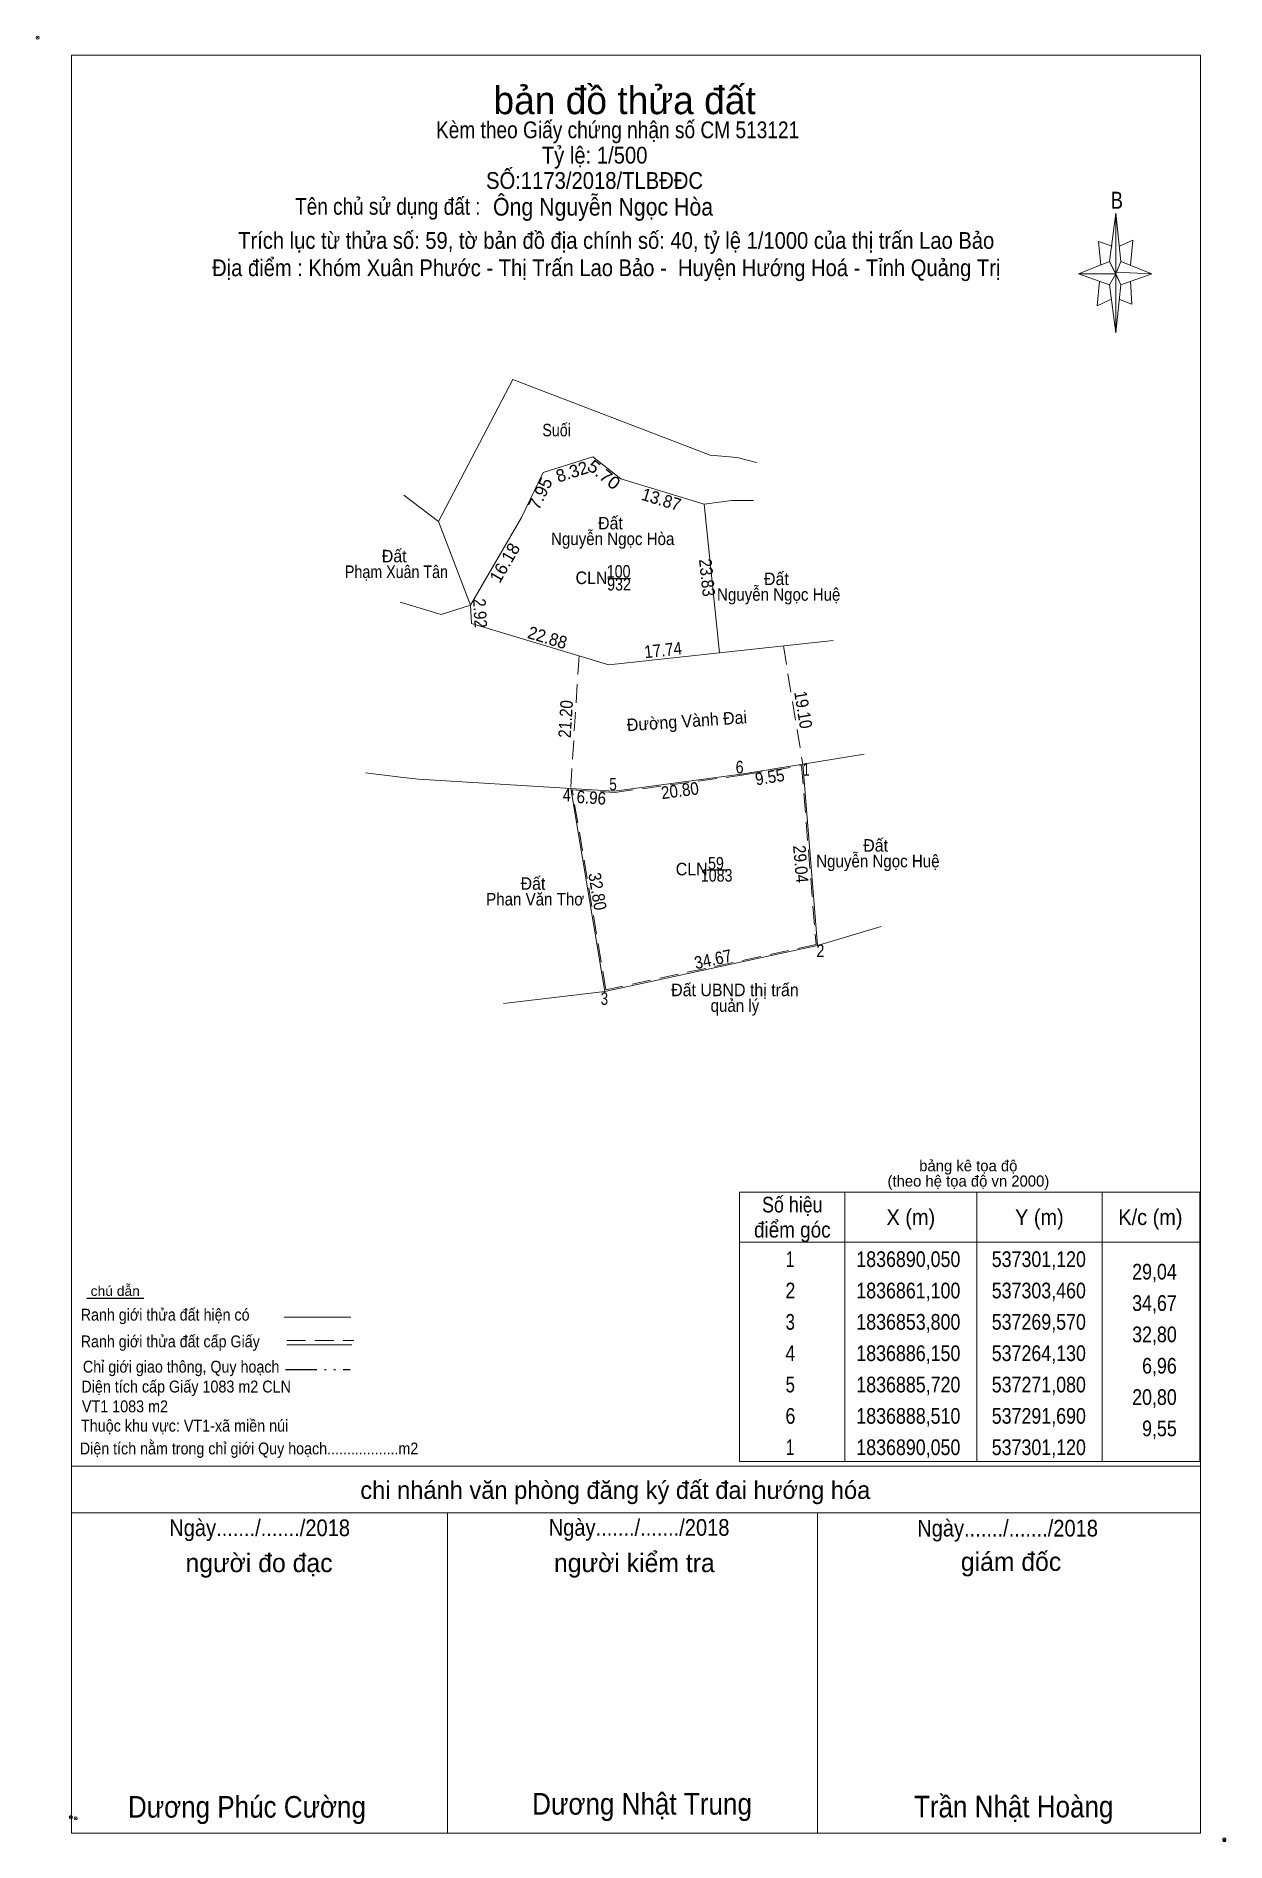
# Model space of a CAD drawing. Header units: metres. Extents: x 537179 to 537369, y 1836718 to 1837006.
import ezdxf
from ezdxf.enums import TextEntityAlignment as Align

# ---------------------------------------------------------------- set-up
doc = ezdxf.new("R2010")
doc.units = ezdxf.units.M
doc.header["$PDMODE"] = 32
doc.header["$PDSIZE"] = 0.5
doc.linetypes.add('DASH_DOUBLE_DOT', pattern=[9.2, 5, -1.2, 0.3, -1.2, 0.3, -1.2])
doc.linetypes.add('MEDIUM_DASHED', pattern=[4.5, 3, -1.5])
doc.layers.add('7', color=7, linetype='Continuous', lineweight=13)

msp = doc.modelspace()

# ---------------------------------------------------------------- linework, layer by layer
at = {"layer": '7'}
for p, q in [((537350.06, 1836970.24), (537351.04, 1836977.92)), ((537351.82, 1836970.24), (537356.78, 1836968.26)), ((537350.06, 1836966.5), (537345.1, 1836968.26)), ((537351.82, 1836966.5), (537351.04, 1836958.84)), ((537353.38, 1836967.08), (537353.62, 1836963.4)), ((537353.62, 1836963.4), (537351.62, 1836964.16)), ((537243.04, 1836928.77), (537254.88, 1836951.37)), ((537286.37, 1836939.35), (537254.88, 1836951.37)), ((537286.37, 1836939.35), (537290.66, 1836938.97)), ((537290.66, 1836938.97), (537293.75, 1836938.16)), ((537237.53, 1836932.94), (537243.04, 1836928.77)), ((537248.14, 1836915.39), (537243.04, 1836928.77)), ((537236.93, 1836915.9), (537243.46, 1836913.93)), ((537243.46, 1836913.93), (537248.14, 1836915.39)), ((537248.31, 1836912.47), (537248.14, 1836915.39)), ((537287.86, 1836907.79), (537305.97, 1836909.76)), ((537310.9, 1836891.65), (537301.12, 1836890.05)), ((537301.14, 1836890.05), (537301.12, 1836890.05)), ((537301.12, 1836890.05), (537303.46, 1836861.1)), ((537264.13, 1836886.15), (537269.57, 1836853.8)), ((537307.86, 1836821.78), (537307.86, 1836778.78)), ((537328.86, 1836821.78), (537328.86, 1836778.78)), ((537348.86, 1836821.78), (537348.86, 1836778.78)), ((537291.06, 1836813.78), (537364.46, 1836813.78)), ((537218.45, 1836801.82), (537229.05, 1836801.82)), ((537218.85, 1836797.44), (537229.21, 1836797.44)), ((537184.54, 1836778.08), (537364.54, 1836778.08)), ((537184.54, 1836770.6), (537364.54, 1836770.6)), ((537185.4, 1836770.6), (537362.16, 1836770.6)), ((537185.4, 1836770.6), (537362.16, 1836770.6)), ((537244.46, 1836719.52), (537244.46, 1836770.6)), ((537303.5, 1836719.52), (537303.5, 1836770.6))]:
    msp.add_line(p, q, dxfattribs=at)
at = {"layer": '7', "lineweight": 25}
for p, q in [((537270.04, 1836919.65), (537273.68, 1836919.65)), ((537285.88, 1836873.17), (537289.08, 1836873.17)), ((537196.05, 1836804.78), (537186.97, 1836804.78))]:
    msp.add_line(p, q, dxfattribs=at)
at = {"layer": '7', "linetype": 'MEDIUM_DASHED'}
for p, q in [((537298.03, 1836908.9), (537301.12, 1836890.05)), ((537265.45, 1836907.31), (537264.13, 1836886.15)), ((537218.85, 1836798.08), (537229.53, 1836798.08))]:
    msp.add_line(p, q, dxfattribs=at)
at = {"layer": '7', "linetype": 'DASH_DOUBLE_DOT', "lineweight": 25}
msp.add_line((537218.65, 1836793.46), (537228.95, 1836793.46), dxfattribs=at)
at = {"layer": '7'}
for points in [[(537184.54, 1837003.12), (537364.54, 1837003.12), (537364.54, 1836719.52), (537184.54, 1836719.52)], [(537351.04, 1836977.92), (537351.82, 1836970.24), (537351.04, 1836968.26)], [(537351.04, 1836968.26), (537345.1, 1836968.26), (537350.06, 1836970.24), (537351.82, 1836966.5), (537356.78, 1836968.26), (537351.04, 1836968.5)], [(537351.04, 1836968.26), (537351.04, 1836958.84), (537350.06, 1836966.5)], [(537291.06, 1836821.78), (537364.46, 1836821.78), (537364.46, 1836778.78), (537291.06, 1836778.78)]]:
    msp.add_lwpolyline(points, close=True, dxfattribs=at)
for points in [[(537350.46, 1836972.64), (537348.26, 1836973.4), (537348.66, 1836969.66)], [(537351.62, 1836972.64), (537353.78, 1836973.6), (537353.38, 1836969.66)], [(537351.04, 1836968.26), (537350.06, 1836970.24), (537345.1, 1836968.26)], [(537348.46, 1836967.08), (537348.08, 1836963.16), (537350.22, 1836964.16)], [(537351.04, 1836968.26), (537351.82, 1836966.5), (537356.78, 1836968.26)], [(537248.14, 1836915.39), (537256.27, 1836929.38), (537259.72, 1836936.54), (537267.64, 1836939.08), (537272.12, 1836935.56), (537285.38, 1836931.49), (537287.86, 1836907.79)], [(537285.38, 1836931.49), (537289.84, 1836932.11), (537293.29, 1836932.08)], [(537248.31, 1836912.47), (537270.22, 1836905.87), (537287.86, 1836907.79)], [(537301.12, 1836890.05), (537291.69, 1836888.51), (537271.08, 1836885.72), (537264.13, 1836886.15)], [(537264.13, 1836886.15), (537239.87, 1836887.66), (537237, 1836887.99), (537231.42, 1836888.64)], [(537313.62, 1836864.16), (537303.46, 1836861.1), (537269.57, 1836853.8), (537253.43, 1836851.85)]]:
    msp.add_lwpolyline(points, dxfattribs=at)
at = {"layer": '7', "linetype": 'MEDIUM_DASHED'}
msp.add_lwpolyline([(537300.94, 1836889.82), (537303.25, 1836861.26), (537269.73, 1836854.04), (537264.37, 1836885.93), (537271.09, 1836885.52), (537291.72, 1836888.31)], close=True, dxfattribs=at)
at = {"layer": '7'}
for p in [(537179.14, 1837005.92), (537184.42, 1836722.08), (537185.2, 1836721.88), (537368.34, 1836718.52), (537368.34, 1836718.38)]:
    msp.add_point(p, dxfattribs=at)

# ---------------------------------------------------------------- texts
for s, height, p in [('bản đồ thửa đất', 4.428, (537272.72, 1836993.72)), ('bảng kê tọa độ', 1.77, (537327.52, 1836825.1)), ('(theo hệ tọa độ vn 2000)', 1.77, (537327.535, 1836822.66)), ('chi nhánh văn phòng đăng ký đất đai hướng hóa', 2.82, (537271.235, 1836772.84)), ('người đo đạc', 2.952, (537214.43, 1836761.16)), ('người kiểm tra', 2.952, (537274.275, 1836761.16)), ('giám đốc', 2.95, (537334.335, 1836761.36))]:
    msp.add_text(s, height=height, dxfattribs=at).set_placement(p, align=Align.CENTER)
for s, height, width, p in [('Kèm theo Giấy chứng nhận số CM 513121', 2.68, 0.85, (537271.6, 1836989.88)), ('Tỷ lệ: 1/500', 2.68, 0.9, (537267.94, 1836985.84)), ('SỐ:1173/2018/TLBĐĐC', 2.68, 0.9, (537267.925, 1836981.8)), ('B', 2.711, 0.8, (537351.21, 1836978.64)), ('Tên chủ sử dụng đất :', 2.657, 0.85, (537234.97, 1836977.68)), ('Trích lục từ thửa số: 59, tờ bản đồ địa chính số: 40, tỷ lệ 1/1000 của thị trấn Lao Bảo', 2.67, 0.9, (537271.38, 1836972.24)), ('Địa điểm : Khóm Xuân Phước - Thị Trấn Lao Bảo -  Huyện Hướng Hoá - Tỉnh Quảng Trị ', 2.67, 0.9, (537270.24, 1836967.88)), ('Suối', 2, 0.85, (537261.88, 1836942.33)), ('Đất ', 2, 0.95, (537270.82, 1836927.49)), ('Nguyễn Ngọc Hòa', 2, 0.9, (537270.82, 1836924.99)), ('Đất ', 2, 0.95, (537236.34, 1836922.23)), ('Phạm Xuân Tân', 2, 0.85, (537236.34, 1836919.73)), ('100', 2, 0.85, (537271.765, 1836919.79)), ('Đất ', 2, 0.95, (537297.28, 1836918.61)), ('932', 2, 0.85, (537271.83, 1836917.74)), ('Nguyễn Ngọc Huệ', 2, 0.9, (537297.285, 1836916.11)), ('Đất ', 2, 0.95, (537313.1, 1836876.08)), ('59', 2, 0.85, (537287.285, 1836873.23)), ('Nguyễn Ngọc Huệ', 2, 0.9, (537313.105, 1836873.58)), ('Đất ', 2, 0.95, (537258.46, 1836870)), ('1083', 2, 0.85, (537287.395, 1836871.3)), ('Phan Văn Thơ', 2, 0.9, (537258.46, 1836867.5)), ('Đất UBND thị trấn', 2, 0.95, (537290.31, 1836853.03)), ('quản lý', 2, 0.9, (537290.31, 1836850.53)), ('Số hiệu', 2.5, 0.85, (537299.46, 1836818.53)), ('điểm góc', 2.5, 0.9, (537299.46, 1836814.53)), ('X (m)', 2.5, 0.95, (537318.36, 1836816.53)), ('Y (m)', 2.5, 0.95, (537338.855, 1836816.53)), ('K/c (m)', 2.5, 0.95, (537356.56, 1836816.53)), (' 1', 2.5, 0.75, (537298.755, 1836809.83)), ('1836890,050', 2.5, 0.85, (537317.96, 1836809.83)), ('537301,120', 2.5, 0.85, (537338.765, 1836809.83)), ('chú dẫn', 1.574, 1.05, (537191.51, 1836805.22)), (' 2', 2.5, 0.85, (537298.76, 1836804.83)), ('1836861,100', 2.5, 0.85, (537317.96, 1836804.83)), ('537303,460', 2.5, 0.85, (537338.765, 1836804.83)), ('Ranh giới thửa đất hiện có ', 1.89, 0.9, (537199.775, 1836801.28)), (' 3', 2.5, 0.8, (537298.76, 1836799.83)), ('1836853,800', 2.5, 0.85, (537317.96, 1836799.83)), ('537269,570', 2.5, 0.85, (537338.765, 1836799.83)), ('Ranh giới thửa đất cấp Giấy', 1.89, 0.9, (537200.275, 1836797.02)), (' 4', 2.5, 0.85, (537298.755, 1836794.83)), ('1836886,150', 2.5, 0.85, (537317.96, 1836794.83)), ('537264,130', 2.5, 0.85, (537338.765, 1836794.83)), ('Chỉ giới giao thông, Quy hoạch', 1.89, 0.9, (537202.015, 1836792.98)), ('Diện tích cấp Giấy 1083 m2 CLN', 1.9, 0.9, (537202.81, 1836789.81)), (' 5', 2.5, 0.8, (537298.76, 1836789.83)), ('1836885,720', 2.5, 0.85, (537317.96, 1836789.83)), ('537271,080', 2.5, 0.85, (537338.765, 1836789.83)), ('VT1 1083 m2 ', 1.9, 0.9, (537193.375, 1836786.65)), ('Thuộc khu vực: VT1-xã miền núi', 1.9, 0.9, (537202.57, 1836783.57)), (' 6', 2.5, 0.85, (537298.76, 1836784.83)), ('1836888,510', 2.5, 0.85, (537317.96, 1836784.83)), ('537291,690', 2.5, 0.85, (537338.765, 1836784.83)), ('Diện tích nằm trong chỉ giới Quy hoạch..................m2', 1.89, 0.9, (537212.84, 1836779.94)), (' 1', 2.5, 0.75, (537298.755, 1836779.83)), ('1836890,050', 2.5, 0.85, (537317.96, 1836779.83)), ('537301,120', 2.5, 0.85, (537338.765, 1836779.83)), ('Ngày......./......./2018', 2.66, 0.9, (537214.525, 1836766.9)), ('Ngày......./......./2018', 2.66, 0.9, (537275.025, 1836766.96)), ('Ngày......./......./2018', 2.66, 0.9, (537333.785, 1836766.84)), ('Dương Phúc Cường', 3.444, 0.9, (537212.505, 1836722)), ('Dương Nhật Trung', 3.45, 0.9, (537275.5, 1836722.48)), ('Trần Nhật Hoàng', 3.444, 0.9, (537334.76, 1836722.04))]:
    msp.add_text(s, height=height, dxfattribs=dict(at, width=width)).set_placement(p, align=Align.CENTER)
at = {"layer": '7', "width": 0.9}
msp.add_text('Ông Nguyễn Ngọc Hòa', height=2.82, dxfattribs=at).set_placement((537251.74, 1836977.54))
at = {"layer": '7'}
for s, rotation, p in [('8.32', 17.781, (537264.645, 1836935.734)), ('7.95', 64.273, (537260.169, 1836932.786)), ('16.18', 59.838, (537254.476, 1836921.668))]:
    msp.add_text(s, height=2, rotation=rotation, dxfattribs=at).set_placement(p, align=Align.CENTER)
for s, rotation, width, p in [('5.70', 321.843, 1.1, (537268.797, 1836935.424)), ('13.87', 342.937, 0.95, (537278.287, 1836931.308)), ('23.83', 275.974, 0.9, (537284.887, 1836919.684)), ('2.92', 273.332, 0.9, (537248.684, 1836914.063)), ('22.88', 343.236, 0.95, (537260.137, 1836909.275)), ('17.74', 6.212, 0.9, (537278.962, 1836907.256)), ('19.10', 279.309, 0.9, (537300.226, 1836898.562)), ('21.20', 86.43, 0.9, (537264.315, 1836897.173)), ('Đường Vành Đai', 3.829, 0.95, (537282.718, 1836895.92)), ('9.55', 9.275, 0.9, (537296.024, 1836887.013)), ('6.96', 356.46, 0.9, (537267.353, 1836883.707)), ('20.80', 7.709, 0.9, (537281.676, 1836884.848)), ('29.04', 274.621, 0.9, (537299.821, 1836874.021)), ('32.80', 279.546, 0.9, (537267.419, 1836869.571)), ('34.67', 12.156, 0.9, (537287.024, 1836857.949))]:
    msp.add_text(s, height=2, rotation=rotation, dxfattribs=dict(at, width=width)).set_placement(p, align=Align.CENTER)
for s, height, width, p in [('CLN', 2, 0.95, (537269.98, 1836918.76)), (' 6', 2, 0.85, (537291.69, 1836888.57)), (' 1', 2, 0.75, (537302.23, 1836888.22)), (' 4', 2, 0.85, (537264.13, 1836884.13)), (' 5', 2, 0.8, (537271.47, 1836885.85)), ('CLN', 2, 0.95, (537285.96, 1836872.3)), (' 2', 2, 0.85, (537304.57, 1836859.28)), (' 3', 2, 0.8, (537270.09, 1836851.65)), ('29,04', 2.5, 0.85, (537360.76, 1836807.83)), ('34,67', 2.5, 0.85, (537360.76, 1836802.83)), ('32,80', 2.5, 0.85, (537360.76, 1836797.83)), ('6,96', 2.5, 0.85, (537360.76, 1836792.83)), ('20,80', 2.5, 0.85, (537360.76, 1836787.83)), ('9,55', 2.5, 0.85, (537360.76, 1836782.83))]:
    msp.add_text(s, height=height, dxfattribs=dict(at, width=width)).set_placement(p, align=Align.RIGHT)

doc.saveas('drawing.dxf')
